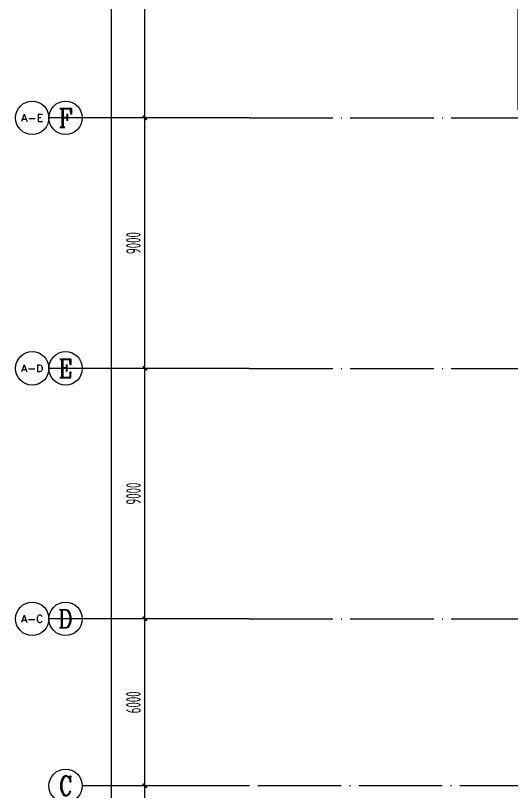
# Model space of a CAD drawing. Extents: x -473190 to 2138458, y -81875 to 2633646.
# Drawn here: x 892098 to 909924, y -34010 to -6132 of the extents above; entities that cross this region are included whole.
import ezdxf
from ezdxf.enums import TextEntityAlignment as Align

# ---------------------------------------------------------------- set-up
doc = ezdxf.new("R2010")
doc.units = 0
doc.header["$LTSCALE"] = 1000
doc.linetypes.add('DOTE', pattern=[2.42, 2, -0.2, 0.02, -0.2])
for name, color, linetype in [('A-SPACE_SHAR', 4, 'Continuous'), ('AXIS', 3, 'Continuous'), ('AXIS_TEXT', 7, 'Continuous'), ('DOTE', 1, 'DOTE')]:
    doc.layers.add(name, color=color, linetype=linetype)
doc.styles.add('_TCH_AXIS', font='COMPLEX', dxfattribs={"bigfont": 'GBCBIG'})
doc.styles.add('_TCH_DIM_T3', font='tssdeng.shx', dxfattribs={"width": 0.564706, "bigfont": '@@@tssdchn.shx'})
doc.styles.add('COMPLEX', font='COMPLEX.shx', dxfattribs={"width": 0.65})
doc.dimstyles.new('_TCH_ARCH&&150', dxfattribs={"dimtxt": 525, "dimasz": 150, "dimexe": 375, "dimexo": 450, "dimgap": 150, "dimtad": 1, "dimdec": 0, "dimzin": 0, "dimdsep": 46, "dimtxsty": '_TCH_DIM_T3', "dimblk": 'ARCHTICK', "dimcen": 0.09, "dimclrt": 7, "dimazin": 2, "dimtfac": 1, "dimtdec": 0, "dimtix": 1, "dimtmove": 2, "dimatfit": 3, "dimfxl": 0, "dimtolj": 1, "dimtzin": 0, "dimarcsym": 0})

# ---------------------------------------------------------------- blocks, each defined once
blk = doc.blocks.new('A$C24876B27')
at = {"layer": 'A-SPACE_SHAR'}
for p, q in [((0.412, 17.195), (-7.112, 4.081)), ((0.672, 17.045), (-6.852, 3.931)), ((7.611, 13.064), (0.412, 17.195)), ((-3.513, 2.015), (4.011, 15.129)), ((7.351, 13.213), (-0.173, 0.1)), ((7.611, 13.064), (0.087, -0.05)), ((-7.112, 4.081), (0.087, -0.05))]:
    blk.add_line(p, q, dxfattribs=at)
for points in [[(0.239, 16.292), (1.446, 16.601)], [(-0.258, 15.424), (2.336, 16.09)], [(-0.756, 14.557), (3.227, 15.579)], [(-1.254, 13.689), (3.952, 15.026), (5.425, 9.858)], [(4.796, 14.679), (5.923, 10.725)], [(-1.751, 12.822), (3.454, 14.159), (4.927, 8.99)], [(5.686, 14.168), (6.42, 11.592)], [(6.577, 13.657), (6.918, 12.46)], [(-2.249, 11.955), (2.957, 13.291), (4.43, 8.123)], [(-2.747, 11.087), (2.459, 12.424), (3.932, 7.255)], [(-3.244, 10.22), (1.961, 11.557), (3.435, 6.388)], [(-3.742, 9.353), (1.464, 10.689), (2.937, 5.521)], [(-4.24, 8.485), (0.966, 9.822), (2.439, 4.653)], [(-4.737, 7.618), (0.468, 8.955), (1.942, 3.786)], [(-5.235, 6.75), (-0.029, 8.087), (1.444, 2.918)], [(-5.733, 5.883), (-0.527, 7.22), (0.946, 2.051)], [(-6.23, 5.016), (-1.025, 6.352), (0.449, 1.184)], [(-6.728, 4.148), (-1.522, 5.485), (-0.049, 0.316)], [(-6.202, 3.558), (-2.02, 4.618), (-0.824, 0.473)], [(-5.334, 3.061), (-2.518, 3.75), (-1.691, 0.97)], [(-4.467, 2.563), (-3.015, 2.883), (-2.559, 1.468)]]:
    blk.add_lwpolyline(points, dxfattribs=at)
blk = doc.blocks.new('_ArchTick')
at = {"color": 0, "linetype": 'ByBlock', "const_width": 0.4}
blk.add_lwpolyline([(-0.5, -0.5), (0.5, 0.5)], dxfattribs=at)
blk = doc.blocks.new('*D1826')
at = {"layer": 'AXIS', "color": 0, "lineweight": -2, "transparency": 16777216}
for p, q in [((900048, -33808), (896373, -33808)), ((896748, -39808), (896748, -33808)), ((900048, -39808), (896373, -39808))]:
    blk.add_line(p, q, dxfattribs=at)
at = {"layer": 'Defpoints', "color": 0, "transparency": 16777216}
for p in [(896748, -33808), (900498, -33808), (900498, -39808)]:
    blk.add_point(p, dxfattribs=at)
at = {"layer": 'AXIS', "color": 0, "lineweight": -2, "transparency": 16777216, "xscale": 150, "yscale": 150, "zscale": 150}
for p, rotation in [((896748, -33808), 90), ((896748, -39808), 270)]:
    blk.add_blockref('_ArchTick', p, dxfattribs=dict(at, rotation=rotation))
at = {"layer": 'AXIS', "color": 7, "transparency": 16777216, "insert": (896336, -36808), "char_height": 525, "attachment_point": 5, "rotation": 90, "style": '_TCH_DIM_T3'}
blk.add_mtext('\\A1;6000', dxfattribs=at)
blk = doc.blocks.new('*D1827')
at = {"layer": 'AXIS', "color": 0, "lineweight": -2, "transparency": 16777216}
for p, q in [((900048, -27808), (896373, -27808)), ((896748, -33808), (896748, -27808)), ((900048, -33808), (896373, -33808))]:
    blk.add_line(p, q, dxfattribs=at)
at = {"layer": 'Defpoints', "color": 0, "transparency": 16777216}
for p in [(896748, -27808), (900498, -27808), (900498, -33808)]:
    blk.add_point(p, dxfattribs=at)
at = {"layer": 'AXIS', "color": 0, "lineweight": -2, "transparency": 16777216, "xscale": 150, "yscale": 150, "zscale": 150}
for p, rotation in [((896748, -27808), 90), ((896748, -33808), 270)]:
    blk.add_blockref('_ArchTick', p, dxfattribs=dict(at, rotation=rotation))
at = {"layer": 'AXIS', "color": 7, "transparency": 16777216, "insert": (896336, -30808), "char_height": 525, "attachment_point": 5, "rotation": 90, "style": '_TCH_DIM_T3'}
blk.add_mtext('\\A1;6000', dxfattribs=at)
blk = doc.blocks.new('*D1828')
at = {"layer": 'AXIS', "color": 0, "lineweight": -2, "transparency": 16777216}
for p, q in [((900048, -18808), (896373, -18808)), ((896748, -27808), (896748, -18808)), ((900048, -27808), (896373, -27808))]:
    blk.add_line(p, q, dxfattribs=at)
at = {"layer": 'Defpoints', "color": 0, "transparency": 16777216}
for p in [(896748, -18808), (900498, -18808), (900498, -27808)]:
    blk.add_point(p, dxfattribs=at)
at = {"layer": 'AXIS', "color": 0, "lineweight": -2, "transparency": 16777216, "xscale": 150, "yscale": 150, "zscale": 150}
for p, rotation in [((896748, -18808), 90), ((896748, -27808), 270)]:
    blk.add_blockref('_ArchTick', p, dxfattribs=dict(at, rotation=rotation))
at = {"layer": 'AXIS', "color": 7, "transparency": 16777216, "insert": (896336, -23308), "char_height": 525, "attachment_point": 5, "rotation": 90, "style": '_TCH_DIM_T3'}
blk.add_mtext('\\A1;9000', dxfattribs=at)
blk = doc.blocks.new('*D1829')
at = {"layer": 'AXIS', "color": 0, "lineweight": -2, "transparency": 16777216}
for p, q in [((900048, -9808), (896373, -9808)), ((896748, -18808), (896748, -9808)), ((900048, -18808), (896373, -18808))]:
    blk.add_line(p, q, dxfattribs=at)
at = {"layer": 'Defpoints', "color": 0, "transparency": 16777216}
for p in [(896748, -9808), (900498, -9808), (900498, -18808)]:
    blk.add_point(p, dxfattribs=at)
at = {"layer": 'AXIS', "color": 0, "lineweight": -2, "transparency": 16777216, "xscale": 150, "yscale": 150, "zscale": 150}
for p, rotation in [((896748, -9808), 90), ((896748, -18808), 270)]:
    blk.add_blockref('_ArchTick', p, dxfattribs=dict(at, rotation=rotation))
at = {"layer": 'AXIS', "color": 7, "transparency": 16777216, "insert": (896336, -14308), "char_height": 525, "attachment_point": 5, "rotation": 90, "style": '_TCH_DIM_T3'}
blk.add_mtext('\\A1;9000', dxfattribs=at)
blk = doc.blocks.new('*D1830')
at = {"layer": 'AXIS', "color": 0, "lineweight": -2, "transparency": 16777216}
for p, q in [((900048, -808), (896373, -808)), ((896748, -9808), (896748, -808)), ((900048, -9808), (896373, -9808))]:
    blk.add_line(p, q, dxfattribs=at)
at = {"layer": 'Defpoints', "color": 0, "transparency": 16777216}
for p in [(896748, -808), (900498, -808), (900498, -9808)]:
    blk.add_point(p, dxfattribs=at)
at = {"layer": 'AXIS', "color": 0, "lineweight": -2, "transparency": 16777216, "xscale": 150, "yscale": 150, "zscale": 150}
for p, rotation in [((896748, -808), 90), ((896748, -9808), 270)]:
    blk.add_blockref('_ArchTick', p, dxfattribs=dict(at, rotation=rotation))
at = {"layer": 'AXIS', "color": 7, "transparency": 16777216, "insert": (896336, -5308), "char_height": 525, "attachment_point": 5, "rotation": 90, "style": '_TCH_DIM_T3'}
blk.add_mtext('\\A1;9000', dxfattribs=at)
blk = doc.blocks.new('*D1849')
at = {"layer": 'AXIS', "color": 0, "lineweight": -2, "transparency": 16777216}
for p, q in [((900048, 159642), (895173, 159642)), ((895548, -48808), (895548, 159642)), ((900048, -48808), (895173, -48808))]:
    blk.add_line(p, q, dxfattribs=at)
at = {"layer": 'Defpoints', "color": 0, "transparency": 16777216}
for p in [(895548, 159642), (900498, 159642), (900498, -48808)]:
    blk.add_point(p, dxfattribs=at)
at = {"layer": 'AXIS', "color": 0, "lineweight": -2, "transparency": 16777216, "xscale": 150, "yscale": 150, "zscale": 150}
for p, rotation in [((895548, 159642), 90), ((895548, -48808), 270)]:
    blk.add_blockref('_ArchTick', p, dxfattribs=dict(at, rotation=rotation))
at = {"layer": 'AXIS', "color": 7, "transparency": 16777216, "insert": (895136, 55417), "char_height": 525, "attachment_point": 5, "rotation": 90, "style": '_TCH_DIM_T3'}
blk.add_mtext('\\A1;208450', dxfattribs=at)
blk = doc.blocks.new('*D1913')
at = {"layer": 'AXIS', "color": 0, "lineweight": -2, "transparency": 16777216}
for p, q in [((900048, -33808), (896373, -33808)), ((896748, -39808), (896748, -33808)), ((900048, -39808), (896373, -39808))]:
    blk.add_line(p, q, dxfattribs=at)
at = {"layer": 'Defpoints', "color": 0, "transparency": 16777216}
for p in [(896748, -33808), (900498, -33808), (900498, -39808)]:
    blk.add_point(p, dxfattribs=at)
at = {"layer": 'AXIS', "color": 0, "lineweight": -2, "transparency": 16777216, "xscale": 150, "yscale": 150, "zscale": 150}
for p, rotation in [((896748, -33808), 90), ((896748, -39808), 270)]:
    blk.add_blockref('_ArchTick', p, dxfattribs=dict(at, rotation=rotation))
at = {"layer": 'AXIS', "color": 7, "transparency": 16777216, "insert": (896336, -36808), "char_height": 525, "attachment_point": 5, "rotation": 90, "style": '_TCH_DIM_T3'}
blk.add_mtext('\\A1;6000', dxfattribs=at)
blk = doc.blocks.new('*D1914')
at = {"layer": 'AXIS', "color": 0, "lineweight": -2, "transparency": 16777216}
for p, q in [((900048, -27808), (896373, -27808)), ((896748, -33808), (896748, -27808)), ((900048, -33808), (896373, -33808))]:
    blk.add_line(p, q, dxfattribs=at)
at = {"layer": 'Defpoints', "color": 0, "transparency": 16777216}
for p in [(896748, -27808), (900498, -27808), (900498, -33808)]:
    blk.add_point(p, dxfattribs=at)
at = {"layer": 'AXIS', "color": 0, "lineweight": -2, "transparency": 16777216, "xscale": 150, "yscale": 150, "zscale": 150}
for p, rotation in [((896748, -27808), 90), ((896748, -33808), 270)]:
    blk.add_blockref('_ArchTick', p, dxfattribs=dict(at, rotation=rotation))
at = {"layer": 'AXIS', "color": 7, "transparency": 16777216, "insert": (896336, -30808), "char_height": 525, "attachment_point": 5, "rotation": 90, "style": '_TCH_DIM_T3'}
blk.add_mtext('\\A1;6000', dxfattribs=at)
blk = doc.blocks.new('*D1915')
at = {"layer": 'AXIS', "color": 0, "lineweight": -2, "transparency": 16777216}
for p, q in [((900048, -18808), (896373, -18808)), ((896748, -27808), (896748, -18808)), ((900048, -27808), (896373, -27808))]:
    blk.add_line(p, q, dxfattribs=at)
at = {"layer": 'Defpoints', "color": 0, "transparency": 16777216}
for p in [(896748, -18808), (900498, -18808), (900498, -27808)]:
    blk.add_point(p, dxfattribs=at)
at = {"layer": 'AXIS', "color": 0, "lineweight": -2, "transparency": 16777216, "xscale": 150, "yscale": 150, "zscale": 150}
for p, rotation in [((896748, -18808), 90), ((896748, -27808), 270)]:
    blk.add_blockref('_ArchTick', p, dxfattribs=dict(at, rotation=rotation))
at = {"layer": 'AXIS', "color": 7, "transparency": 16777216, "insert": (896336, -23308), "char_height": 525, "attachment_point": 5, "rotation": 90, "style": '_TCH_DIM_T3'}
blk.add_mtext('\\A1;9000', dxfattribs=at)
blk = doc.blocks.new('*D1916')
at = {"layer": 'AXIS', "color": 0, "lineweight": -2, "transparency": 16777216}
for p, q in [((900048, -9808), (896373, -9808)), ((896748, -18808), (896748, -9808)), ((900048, -18808), (896373, -18808))]:
    blk.add_line(p, q, dxfattribs=at)
at = {"layer": 'Defpoints', "color": 0, "transparency": 16777216}
for p in [(896748, -9808), (900498, -9808), (900498, -18808)]:
    blk.add_point(p, dxfattribs=at)
at = {"layer": 'AXIS', "color": 0, "lineweight": -2, "transparency": 16777216, "xscale": 150, "yscale": 150, "zscale": 150}
for p, rotation in [((896748, -9808), 90), ((896748, -18808), 270)]:
    blk.add_blockref('_ArchTick', p, dxfattribs=dict(at, rotation=rotation))
at = {"layer": 'AXIS', "color": 7, "transparency": 16777216, "insert": (896336, -14308), "char_height": 525, "attachment_point": 5, "rotation": 90, "style": '_TCH_DIM_T3'}
blk.add_mtext('\\A1;9000', dxfattribs=at)
blk = doc.blocks.new('*D1917')
at = {"layer": 'AXIS', "color": 0, "lineweight": -2, "transparency": 16777216}
for p, q in [((900048, -808), (896373, -808)), ((896748, -9808), (896748, -808)), ((900048, -9808), (896373, -9808))]:
    blk.add_line(p, q, dxfattribs=at)
at = {"layer": 'Defpoints', "color": 0, "transparency": 16777216}
for p in [(896748, -808), (900498, -808), (900498, -9808)]:
    blk.add_point(p, dxfattribs=at)
at = {"layer": 'AXIS', "color": 0, "lineweight": -2, "transparency": 16777216, "xscale": 150, "yscale": 150, "zscale": 150}
for p, rotation in [((896748, -808), 90), ((896748, -9808), 270)]:
    blk.add_blockref('_ArchTick', p, dxfattribs=dict(at, rotation=rotation))
at = {"layer": 'AXIS', "color": 7, "transparency": 16777216, "insert": (896336, -5308), "char_height": 525, "attachment_point": 5, "rotation": 90, "style": '_TCH_DIM_T3'}
blk.add_mtext('\\A1;9000', dxfattribs=at)
blk = doc.blocks.new('*D1936')
at = {"layer": 'AXIS', "color": 0, "lineweight": -2, "transparency": 16777216}
for p, q in [((900048, 152192), (895173, 152192)), ((895548, -48808), (895548, 152192)), ((900048, -48808), (895173, -48808))]:
    blk.add_line(p, q, dxfattribs=at)
at = {"layer": 'Defpoints', "color": 0, "transparency": 16777216}
for p in [(895548, 152192), (900498, 152192), (900498, -48808)]:
    blk.add_point(p, dxfattribs=at)
at = {"layer": 'AXIS', "color": 0, "lineweight": -2, "transparency": 16777216, "xscale": 150, "yscale": 150, "zscale": 150}
for p, rotation in [((895548, 152192), 90), ((895548, -48808), 270)]:
    blk.add_blockref('_ArchTick', p, dxfattribs=dict(at, rotation=rotation))
at = {"layer": 'AXIS', "color": 7, "transparency": 16777216, "insert": (895136, 51692), "char_height": 525, "attachment_point": 5, "rotation": 90, "style": '_TCH_DIM_T3'}
blk.add_mtext('\\A1;201000', dxfattribs=at)
blk = doc.blocks.new('_AXISO')
blk.add_circle((0, 0), 0.5)
at = {"layer": 'AXIS_TEXT', "style": 'COMPLEX', "width": 1.041667}
blk.add_attdef('A', text='', height=0.56, dxfattribs=at).set_placement((-0.25, -0.28), (0.25, -0.28), align=Align.FIT)

msp = doc.modelspace()

# ---------------------------------------------------------------- linework, layer by layer
at = {"layer": 'AXIS'}
for p, q in [((900498, -9807.6), (893298, -9807.6)), ((900498, -9807.6), (894498, -9807.6)), ((900498, -18807.6), (893298, -18807.6)), ((900498, -18807.6), (894498, -18807.6)), ((900498, -27807.6), (893298, -27807.6)), ((900498, -27807.6), (894498, -27807.6)), ((900498, -33807.6), (894498, -33807.6))]:
    msp.add_line(p, q, dxfattribs=at)
for centre in [(893898, -9807.6), (893898, -18807.6), (893898, -27807.6), (893898, -33807.6)]:
    msp.add_circle(centre, 600, dxfattribs=at)
at = {"layer": 'DOTE', "color": 16, "linetype": 'DOTE', "ltscale": 1.5}
for p, q in [((900498, -9807.6), (1024406.7, -9807.6)), ((900498, -18807.6), (1024406.7, -18807.6)), ((900498, -27807.6), (1024406.7, -27807.6))]:
    msp.add_line(p, q, dxfattribs=at)
at = {"layer": 'DOTE', "color": 127, "linetype": 'DOTE', "ltscale": 1.5}
msp.add_line((1030856.7, -33807.6), (900498, -33807.6), dxfattribs=at)

# ---------------------------------------------------------------- block references
at = {"xscale": 1000, "yscale": 1000, "zscale": 1000, "rotation": 29.84476659675438}
msp.add_blockref('A$C24876B27', (918356.7, -9507.6, 0), dxfattribs=at)
at = {"layer": 'AXIS'}
ref = msp.add_blockref('_AXISO', (892698, -9807.6), dxfattribs=dict(at, xscale=1200, yscale=1200, zscale=1200))
ref.add_attrib('A', 'A-E', dxfattribs={"layer": 'AXIS_TEXT', "height": 265.63, "style": '_TCH_AXIS'}).set_placement((892299.6, -9940.5), (893096.5, -9940.5), align=Align.FIT)
ref = msp.add_blockref('_AXISO', (892698, -18807.6), dxfattribs=dict(at, xscale=1200, yscale=1200, zscale=1200))
ref.add_attrib('A', 'A-D', dxfattribs={"layer": 'AXIS_TEXT', "height": 261.89, "style": '_TCH_AXIS'}).set_placement((892299, -18938.6), (893097.1, -18938.6), align=Align.FIT)
ref = msp.add_blockref('_AXISO', (892698, -27807.6), dxfattribs=dict(at, xscale=1200, yscale=1200, zscale=1200))
ref.add_attrib('A', 'A-C', dxfattribs={"layer": 'AXIS_TEXT', "height": 269.48, "style": '_TCH_AXIS'}).set_placement((892300.2, -27942.4), (893095.8, -27942.4), align=Align.FIT)

# ---------------------------------------------------------------- texts
at = {"layer": 'AXIS_TEXT', "style": '_TCH_AXIS'}
for s, height, p, p2 in [('F', 668.2, (893643.5, -10141.7), (894152.6, -10141.7)), ('E', 668.2, (893643.5, -19141.7), (894152.6, -19141.7)), ('D', 652.9, (893633.8, -28134.1), (894162.3, -28134.1)), ('C', 683.5, (893653.9, -34149.4), (894142.1, -34149.4))]:
    msp.add_text(s, height=height, dxfattribs=at).set_placement(p, p2, align=Align.FIT)

# ---------------------------------------------------------------- dimensions: what is measured, and where the dimension line sits
at = {"layer": 'AXIS'}
for p1, p2, distance, picture, middle in [((900498, -48807.6), (900498, 159642.4), 4950, '*D1849', (895135.5, 55417.4)), ((900498, -48807.6), (900498, 152192.4), 4950, '*D1936', (895135.5, 51692.4)), ((900498, -9807.6), (900498, -807.6), 3750, '*D1830', (896335.5, -5307.6)), ((900498, -9807.6), (900498, -807.6), 3750, '*D1917', (896335.5, -5307.6)), ((900498, -18807.6), (900498, -9807.6), 3750, '*D1829', (896335.5, -14307.6)), ((900498, -18807.6), (900498, -9807.6), 3750, '*D1916', (896335.5, -14307.6)), ((900498, -27807.6), (900498, -18807.6), 3750, '*D1828', (896335.5, -23307.6)), ((900498, -27807.6), (900498, -18807.6), 3750, '*D1915', (896335.5, -23307.6)), ((900498, -33807.6), (900498, -27807.6), 3750, '*D1827', (896335.5, -30807.6)), ((900498, -33807.6), (900498, -27807.6), 3750, '*D1914', (896335.5, -30807.6)), ((900498, -39807.6), (900498, -33807.6), 3750, '*D1826', (896335.5, -36807.6)), ((900498, -39807.6), (900498, -33807.6), 3750, '*D1913', (896335.5, -36807.6))]:
    dim = msp.add_aligned_dim(p1=p1, p2=p2, distance=distance, dimstyle='_TCH_ARCH&&150', dxfattribs=at)
    dim.commit()
    dim.dimension.update_dxf_attribs({"geometry": picture, "text_midpoint": middle})

doc.saveas('drawing.dxf')
